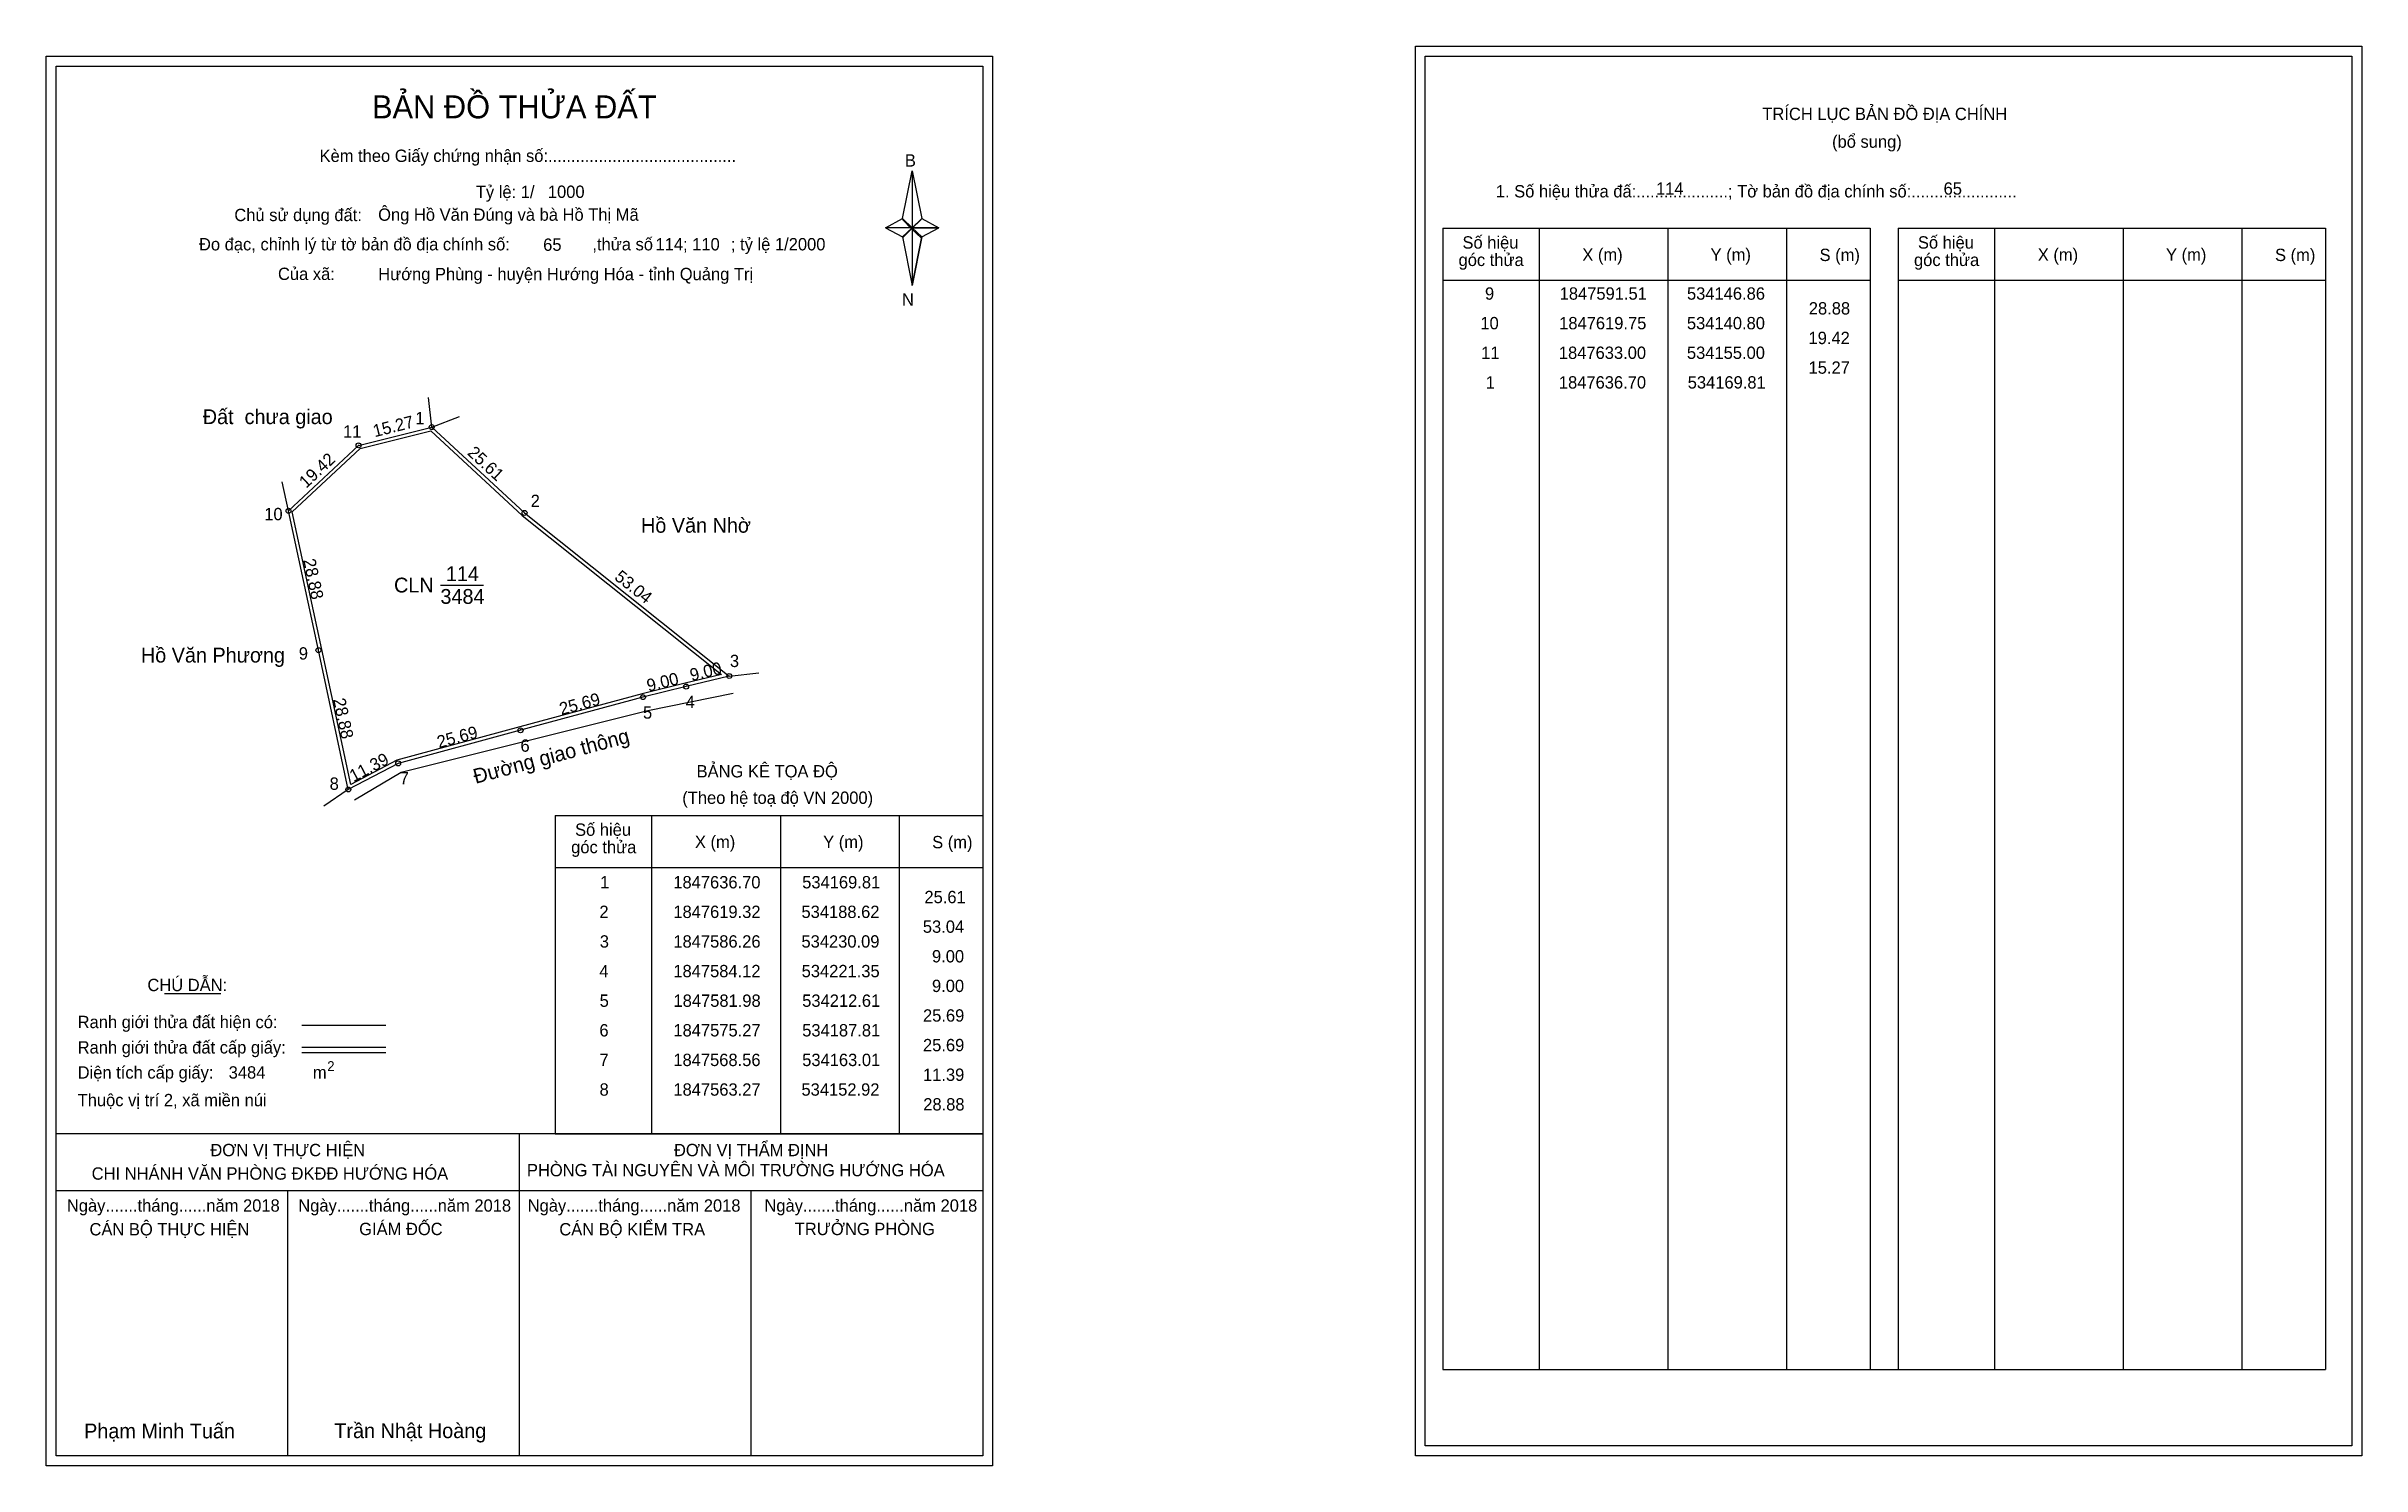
# Model space of a CAD drawing. Extents: x 534092 to 534561, y 1847426 to 1847714.
import ezdxf

# ---------------------------------------------------------------- set-up
doc = ezdxf.new("R2010")
doc.units = 0
for name, color, linetype in [('Level 1', 7, 'Continuous'), ('Level 10', 7, 'Continuous'), ('Level 11', 7, 'Continuous'), ('Level 13', 7, 'Continuous'), ('Level 23', 7, 'Continuous'), ('Level 27', 7, 'Continuous'), ('Level 3', 7, 'Continuous'), ('Level 36', 7, 'Continuous'), ('Level 49', 7, 'Continuous'), ('Level 53', 7, 'Continuous'), ('Level 55', 7, 'Continuous'), ('Level 6', 7, 'Continuous'), ('Level 60', 7, 'Continuous'), ('Level 63', 7, 'Continuous'), ('Level 9', 7, 'Continuous')]:
    doc.layers.add(name, color=color, linetype=linetype)

msp = doc.modelspace()

# ---------------------------------------------------------------- linework, layer by layer
at = {"layer": 'Level 1'}
for p, q in [((534371.06, 1847711.85), (534371.06, 1847711.85)), ((534093.74, 1847709.85), (534093.74, 1847709.85)), ((534265.16, 1847678.97), (534267.13, 1847688.61)), ((534267.13, 1847688.61), (534267.13, 1847677.08)), ((534267.13, 1847688.61), (534269.1, 1847678.97)), ((534261.72, 1847677.08), (534265.16, 1847678.97)), ((534265.16, 1847678.97), (534267.13, 1847677.08)), ((534266.98, 1847676.86), (534265.16, 1847678.75)), ((534268.95, 1847678.75), (534266.98, 1847676.86)), ((534266.98, 1847676.86), (534268.95, 1847678.75)), ((534269.1, 1847678.97), (534267.13, 1847677.08)), ((534267.13, 1847677.08), (534265.16, 1847675.24)), ((534266.98, 1847676.86), (534265.16, 1847675.02)), ((534265.16, 1847675.02), (534266.98, 1847676.86)), ((534265.16, 1847675.24), (534267.13, 1847665.38)), ((534268.95, 1847675.02), (534266.98, 1847676.86)), ((534267.13, 1847677.08), (534267.13, 1847665.38)), ((534267.13, 1847677.08), (534272.54, 1847677.08)), ((534267.13, 1847677.08), (534269.1, 1847675.24)), ((534269.1, 1847675.24), (534267.13, 1847665.38)), ((534269.1, 1847675.24), (534272.54, 1847677.08)), ((534374.6, 1847676.99), (534461.2, 1847676.99)), ((534394.19, 1847445.73), (534394.19, 1847676.99)), ((534420.26, 1847445.73), (534420.26, 1847676.99)), ((534444.23, 1847676.99), (534444.23, 1847445.73)), ((534461.2, 1847676.99), (534461.2, 1847445.73)), ((534466.85, 1847676.99), (534553.46, 1847676.99)), ((534486.44, 1847445.73), (534486.44, 1847676.99)), ((534512.52, 1847445.73), (534512.52, 1847676.99)), ((534536.49, 1847676.99), (534536.49, 1847445.73)), ((534553.46, 1847676.99), (534553.46, 1847445.73)), ((534374.6, 1847666.47), (534461.2, 1847666.47)), ((534466.85, 1847666.47), (534553.46, 1847666.47)), ((534194.84, 1847558.02), (534281.44, 1847558.02)), ((534214.43, 1847493.5), (534214.43, 1847558.02)), ((534240.5, 1847493.5), (534240.5, 1847558.02)), ((534264.47, 1847558.02), (534264.47, 1847493.5)), ((534194.84, 1847547.49), (534281.44, 1847547.49)), ((534115.66, 1847521.91), (534127.06, 1847521.91)), ((534143.52, 1847515.51), (534160.54, 1847515.51)), ((534143.52, 1847511.06), (534160.54, 1847511.06)), ((534143.52, 1847509.97), (534160.54, 1847509.97)), ((534200.57, 1847493.5), (534093.74, 1847493.5)), ((534281.44, 1847493.5), (534176.6, 1847493.5)), ((534187.59, 1847428.27), (534187.59, 1847493.5)), ((534194.84, 1847493.49), (534281.44, 1847493.49)), ((534281.44, 1847481.95), (534093.74, 1847481.95)), ((534140.66, 1847428.27), (534140.66, 1847481.95)), ((534234.51, 1847428.27), (534234.51, 1847481.95)), ((534374.6, 1847445.73), (534553.46, 1847445.73)), ((534558.76, 1847430.27), (534558.76, 1847430.27)), ((534281.44, 1847428.27), (534281.44, 1847428.27))]:
    msp.add_line(p, q, dxfattribs=at)
for points in [[(534265.16, 1847678.97), (534267.13, 1847688.61), (534267.13, 1847677.08)], [(534267.13, 1847677.08), (534269.1, 1847678.97), (534272.54, 1847677.08)], [(534261.72, 1847677.08), (534265.16, 1847675.24), (534267.13, 1847677.08)], [(534267.13, 1847677.08), (534267.13, 1847665.38), (534269.1, 1847675.24)]]:
    msp.add_lwpolyline(points, close=True, dxfattribs=at)
at = {"layer": 'Level 10'}
for points in [[(534188.62, 1847619.32), (534230.09, 1847586.26), (534221.35, 1847584.12), (534212.61, 1847581.98), (534187.81, 1847575.27), (534163.01, 1847568.56), (534152.92, 1847563.27), (534146.86, 1847591.51), (534140.8, 1847619.75), (534155, 1847633), (534169.81, 1847636.7)], [(534188.16, 1847618.79), (534228.54, 1847586.6), (534221.18, 1847584.8), (534212.44, 1847582.66), (534187.63, 1847575.95), (534162.75, 1847569.22), (534153.41, 1847564.32), (534147.54, 1847591.66), (534141.57, 1847619.51), (534155.35, 1847632.36), (534169.61, 1847635.93)]]:
    msp.add_lwpolyline(points, close=True, dxfattribs=at)
at = {"layer": 'Level 11'}
for centre in [(534169.81, 1847636.7), (534155, 1847633), (534140.8, 1847619.75), (534188.62, 1847619.32), (534188.62, 1847619.32), (534146.86, 1847591.51), (534230.09, 1847586.26), (534212.61, 1847581.98), (534221.35, 1847584.12), (534187.81, 1847575.27), (534163.01, 1847568.56), (534152.92, 1847563.27)]:
    msp.add_circle(centre, 0.5, dxfattribs=at)
at = {"layer": 'Level 23'}
msp.add_lwpolyline([(534154.18, 1847561.19), (534163.59, 1847566.8), (534213.59, 1847579.26), (534230.86, 1847582.77)], dxfattribs=at)
at = {"layer": 'Level 27'}
for p, q in [((534169.81, 1847636.7), (534169.17, 1847642.67)), ((534169.81, 1847636.7), (534175.41, 1847638.86)), ((534140.8, 1847619.75), (534139.54, 1847625.62)), ((534230.09, 1847586.26), (534236.05, 1847586.93)), ((534152.92, 1847563.27), (534147.96, 1847559.89))]:
    msp.add_line(p, q, dxfattribs=at)
at = {"layer": 'Level 3'}
for p, q in [((534374.6, 1847676.99), (534374.6, 1847445.73)), ((534466.85, 1847676.99), (534466.85, 1847445.73)), ((534194.84, 1847558.02), (534194.84, 1847493.5))]:
    msp.add_line(p, q, dxfattribs=at)
at = {"layer": 'Level 63'}
for points in [[(534091.74, 1847711.85), (534283.44, 1847711.85), (534283.44, 1847426.27), (534091.74, 1847426.27)], [(534369.07, 1847713.85), (534560.77, 1847713.85), (534560.77, 1847428.27), (534369.07, 1847428.27)], [(534371.07, 1847711.85), (534558.77, 1847711.85), (534558.77, 1847430.27), (534371.07, 1847430.27)], [(534093.74, 1847709.85), (534281.44, 1847709.85), (534281.44, 1847428.27), (534093.74, 1847428.27)]]:
    msp.add_lwpolyline(points, close=True, dxfattribs=at)
at = {"layer": 'Level 9'}
msp.add_line((534171.58, 1847604.69), (534180.3, 1847604.69), dxfattribs=at)

# ---------------------------------------------------------------- texts
at = {"layer": 'Level 1'}
for s, height, p in [('BẢN ĐỒ THỬA ĐẤT', 4.6657, (534157.71, 1847699.25)), ('TRÍCH LỤC BẢN ĐỒ ĐỊA CHÍNH', 2.5, (534439.36, 1847698.91)), ('Kèm theo Giấy chứng nhận số:.........................................', 2.5, (534147.09, 1847690.42)), ('(bổ sung)', 2.5, (534453.48, 1847693.29)), ('B', 2.5, (534265.67, 1847689.48)), ('1. Số hiệu thửa đấ:....................; Tờ bản đồ địa chính số:.......................', 2.5, (534385.37, 1847683.23)), ('Chủ sử dụng đất:', 2.5, (534129.83, 1847678.43)), ('Đo đạc, chỉnh lý từ tờ bản đồ địa chính số:                  ,thửa số                 ; tỷ lệ 1/2000', 2.5, (534122.67, 1847672.5)), ('Số hiệu', 2.5, (534378.61, 1847672.86)), ('Số hiệu', 2.5, (534470.87, 1847672.86)), ('Của xã:', 2.5, (534138.67, 1847666.5)), ('góc thửa', 2.5, (534377.82, 1847669.33)), ('X (m)', 2.5, (534402.89, 1847670.39)), ('Y (m)', 2.5, (534428.87, 1847670.39)), ('S (m)', 2.5, (534450.95, 1847670.34)), ('góc thửa', 2.5, (534470.08, 1847669.33)), ('X (m)', 2.5, (534495.15, 1847670.39)), ('Y (m)', 2.5, (534521.13, 1847670.39)), ('S (m)', 2.5, (534543.21, 1847670.34)), ('N', 2.5, (534265.07, 1847661.31)), ('BẢNG KÊ TỌA ĐỘ', 2.5, (534223.47, 1847565.72)), ('(Theo hệ toạ độ VN 2000)', 2.5, (534220.57, 1847560.36)), ('Số hiệu', 2.5, (534198.85, 1847553.89)), ('góc thửa', 2.5, (534198.06, 1847550.36)), ('X (m)', 2.5, (534223.13, 1847551.41)), ('Y (m)', 2.5, (534249.11, 1847551.41)), ('S (m)', 2.5, (534271.19, 1847551.36)), ('CHÚ DẪN:', 2.5, (534112.22, 1847522.42)), ('Ranh giới thửa đất hiện có:', 2.5, (534098.09, 1847514.92)), ('Ranh giới thửa đất cấp giấy:', 2.5, (534098.09, 1847509.78)), ('Diện tích cấp giấy:', 2.5, (534098.09, 1847504.7)), ('m', 2.5, (534145.74, 1847504.72)), ('2', 2, (534148.64, 1847506.23)), ('Thuộc vị trí 2, xã miền núi', 2.5, (534098.09, 1847499.1)), ('ĐƠN VỊ THỰC HIỆN', 2.5, (534124.97, 1847488.98)), ('ĐƠN VỊ THẨM ĐỊNH', 2.5, (534218.88, 1847488.98)), ('CHI NHÁNH VĂN PHÒNG ĐKĐĐ HƯỚNG HÓA', 2.5, (534100.93, 1847484.22)), ('PHÒNG TÀI NGUYÊN VÀ MÔI TRƯỜNG HƯỚNG HÓA', 2.5, (534189.1, 1847484.91)), ('Ngày.......tháng......năm 2018', 2.5, (534095.91, 1847477.74)), ('Ngày.......tháng......năm 2018', 2.5, (534142.78, 1847477.74)), ('Ngày.......tháng......năm 2018', 2.5, (534189.25, 1847477.74)), ('Ngày.......tháng......năm 2018', 2.5, (534237.21, 1847477.74)), ('CÁN BỘ THỰC HIỆN', 2.5, (534100.49, 1847472.93)), ('GIÁM ĐỐC', 2.5, (534155.12, 1847472.99)), ('CÁN BỘ KIỂM TRA', 2.5, (534195.66, 1847472.93)), ('TRƯỞNG PHÒNG', 2.5, (534243.35, 1847472.99)), ('Phạm Minh Tuấn', 3, (534099.4, 1847431.81)), ('Trần Nhật Hoàng', 3, (534150.09, 1847431.86))]:
    msp.add_text(s, height=height, dxfattribs=at).set_placement(p)
at = {"layer": 'Level 11'}
msp.add_text('Tỷ lệ: 1/', height=2.5, dxfattribs=at).set_placement((534178.75, 1847683.11))
at = {"layer": 'Level 13'}
for s, p in [('114', (534172.69, 1847605.49)), ('CLN', (534162.18, 1847603.19)), ('3484', (534171.58, 1847600.89))]:
    msp.add_text(s, height=3, dxfattribs=at).set_placement(p)
at = {"layer": 'Level 36'}
msp.add_text('.', height=3, dxfattribs=at).set_placement((534128.61, 1847637.3))
msp.add_text('Đường giao thông', height=3, rotation=15, dxfattribs=at).set_placement((534178.69, 1847564.41))
at = {"layer": 'Level 49'}
for s, rotation, p in [('15.27', 14.0271, (534158.26, 1847634.64)), ('25.61', 317.2628, (534176.87, 1847631.26)), ('19.42', 43.0179, (534144.37, 1847624.18)), ('28.88', 282.1114, (534143.76, 1847609.76)), ('53.04', 321.438, (534206.65, 1847605.97)), ('9.00', 13.7583, (534213.71, 1847583.07)), ('9.00', 13.7583, (534222.45, 1847585.21)), ('28.88', 282.1114, (534149.82, 1847581.52)), ('25.69', 15.1397, (534196.07, 1847578.33)), ('25.69', 15.1397, (534171.27, 1847571.62)), ('11.39', 27.6672, (534153.98, 1847564.73))]:
    msp.add_text(s, height=2.5, rotation=rotation, dxfattribs=at).set_placement(p)
at = {"layer": 'Level 53'}
for s, p in [('9', (534383.17, 1847662.51)), ('1847591.51', (534398.3, 1847662.51)), ('534146.86', (534424.09, 1847662.51)), ('28.88', (534448.77, 1847659.51)), ('10', (534382.24, 1847656.51)), ('1847619.75', (534398.2, 1847656.51)), ('534140.80', (534424.08, 1847656.51)), ('19.42', (534448.71, 1847653.51)), ('11', (534382.4, 1847650.51)), ('1847633.00', (534398.14, 1847650.51)), ('534155.00', (534424.08, 1847650.51)), ('1', (534383.32, 1847644.51)), ('1847636.70', (534398.14, 1847644.51)), ('534169.81', (534424.24, 1847644.51)), ('15.27', (534448.72, 1847647.51)), ('1', (534203.93, 1847543.24)), ('1847636.70', (534218.75, 1847543.24)), ('534169.81', (534244.86, 1847543.24)), ('25.61', (534269.62, 1847540.24)), ('2', (534203.78, 1847537.24)), ('1847619.32', (534218.76, 1847537.24)), ('534188.62', (534244.71, 1847537.24)), ('3', (534203.86, 1847531.24)), ('1847586.26', (534218.76, 1847531.24)), ('534230.09', (534244.71, 1847531.24)), ('53.04', (534269.3, 1847534.24)), ('9.00', (534271.15, 1847528.24)), ('4', (534203.77, 1847525.24)), ('1847584.12', (534218.76, 1847525.24)), ('534221.35', (534244.75, 1847525.24)), ('9.00', (534271.15, 1847522.24)), ('5', (534203.83, 1847519.24)), ('1847581.98', (534218.79, 1847519.24)), ('534212.61', (534244.86, 1847519.24)), ('6', (534203.78, 1847513.24)), ('1847575.27', (534218.77, 1847513.24)), ('534187.81', (534244.86, 1847513.24)), ('25.69', (534269.33, 1847516.24)), ('7', (534203.79, 1847507.24)), ('1847568.56', (534218.76, 1847507.24)), ('534163.01', (534244.86, 1847507.24)), ('25.69', (534269.33, 1847510.24)), ('11.39', (534269.33, 1847504.24)), ('8', (534203.81, 1847501.24)), ('1847563.27', (534218.77, 1847501.24)), ('534152.92', (534244.71, 1847501.24)), ('28.88', (534269.38, 1847498.24))]:
    msp.add_text(s, height=2.5, dxfattribs=at).set_placement(p)
at = {"layer": 'Level 55'}
for s, height, p in [('1', 0.4, (534169.7, 1847636.7)), ('0', 0.11, (534169.77, 1847636.59)), ('0', 0.11, (534169.77, 1847636.59)), ('11', 0.4, (534154.74, 1847633)), ('0', 0.11, (534154.96, 1847632.89)), ('10', 0.4, (534140.52, 1847619.75)), ('115', 0.11, (534140.68, 1847619.64)), ('115', 0.11, (534140.68, 1847619.64)), ('0', 0.11, (534140.76, 1847619.64)), ('2', 0.4, (534188.48, 1847619.32)), ('0', 0.11, (534188.58, 1847619.21)), ('9', 0.4, (534146.72, 1847591.51)), ('115', 0.11, (534146.74, 1847591.4)), ('115', 0.11, (534146.74, 1847591.4)), ('3', 0.4, (534229.97, 1847586.26)), ('0', 0.11, (534230.05, 1847586.15)), ('0', 0.11, (534230.05, 1847586.15)), ('0', 0.11, (534230.05, 1847586.15)), ('5', 0.4, (534212.48, 1847581.98)), ('0', 0.11, (534212.57, 1847581.87)), ('0', 0.11, (534212.57, 1847581.87)), ('4', 0.4, (534221.21, 1847584.12)), ('0', 0.11, (534221.31, 1847584.01)), ('0', 0.11, (534221.31, 1847584.01)), ('6', 0.4, (534187.67, 1847575.27)), ('0', 0.11, (534187.77, 1847575.16)), ('0', 0.11, (534187.77, 1847575.16)), ('7', 0.4, (534162.88, 1847568.56)), ('0', 0.11, (534162.97, 1847568.45)), ('0', 0.11, (534162.97, 1847568.45)), ('8', 0.4, (534152.79, 1847563.27)), ('115', 0.11, (534152.8, 1847563.16)), ('115', 0.11, (534152.8, 1847563.16)), ('0', 0.11, (534152.88, 1847563.16)), ('0', 0.11, (534152.88, 1847563.16))]:
    msp.add_text(s, height=height, dxfattribs=at).set_placement(p)
at = {"layer": 'Level 6'}
for s, p in [('1000', (534193.34, 1847683.13)), ('114', (534417.82, 1847683.77)), ('65', (534476.07, 1847683.79)), ('Ông Hồ Văn Đúng và bà Hồ Thị Mã', (534158.96, 1847678.5)), ('65', (534192.39, 1847672.41)), ('114; 110', (534215.14, 1847672.49)), ('Hướng Phùng - huyện Hướng Hóa - tỉnh Quảng Trị', (534158.98, 1847666.46)), ('3484', (534128.68, 1847504.7))]:
    msp.add_text(s, height=2.5, dxfattribs=at).set_placement(p)
at = {"layer": 'Level 60'}
for s, p in [('Đất  chưa giao', (534123.43, 1847637.3)), ('Hồ Văn Nhờ', (534212.21, 1847615.3)), ('Hồ Văn Phương', (534110.9, 1847589))]:
    msp.add_text(s, height=3, dxfattribs=at).set_placement(p)
at = {"layer": 'Level 9'}
for s, p in [('11', (534151.85, 1847634.56)), ('1', (534166.49, 1847637.28)), ('2', (534189.86, 1847620.5)), ('10', (534135.89, 1847617.83)), ('9', (534142.89, 1847589.59)), ('3', (534230.21, 1847588.08)), ('5', (534212.61, 1847577.63)), ('4', (534221.25, 1847579.76)), ('6', (534187.79, 1847570.93)), ('7', (534163.34, 1847564.33)), ('8', (534149.13, 1847563.21))]:
    msp.add_text(s, height=2.5, dxfattribs=at).set_placement(p)

doc.saveas('drawing.dxf')
